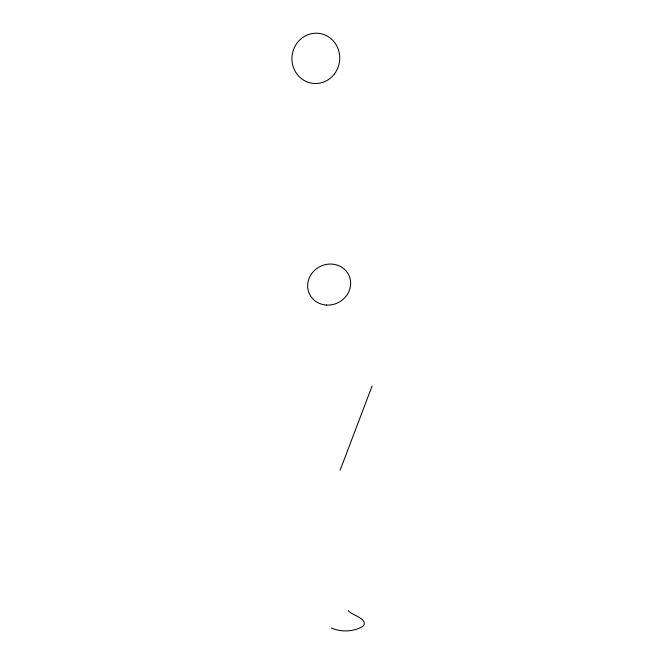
<?xml version="1.0" encoding="UTF-8"?>
<svg xmlns="http://www.w3.org/2000/svg" width="664" height="664" viewBox="0 0 664 664"><rect width="100%" height="100%" fill="white"/><g stroke="black" fill="none" stroke-linecap="round" stroke-linejoin="round"><path stroke-width="1" d="M340.142 470.245L372.089 385.991M331.328 628.019C341.396 632.352 354.543 632.053 363.673 625.654C367.607 618.367 351.405 615.013 348.409 610.797M334.399 73.97A25.182 23.896 -82.9 0 0 319.6 33.466A25.182 23.896 -82.9 0 0 293.496 67.662A25.182 23.896 -82.9 0 0 334.399 73.97M326.555 305.058A21.812 20.194 -26.3 0 0 348.94 275.394A21.812 20.194 -26.3 0 0 311.964 273.269A21.812 20.194 -26.3 0 0 326.555 305.058"/></g></svg>
